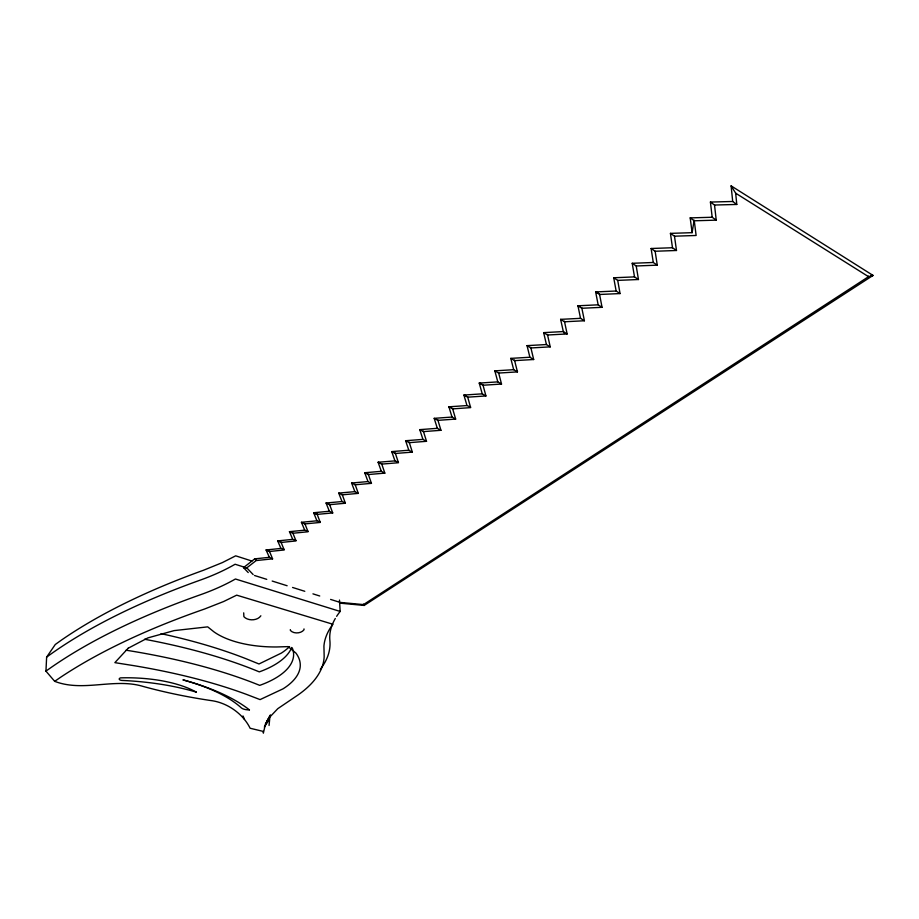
<?xml version="1.0" encoding="UTF-8"?>
<svg xmlns="http://www.w3.org/2000/svg" width="919" height="919" viewBox="0 0 919 919"><rect width="100%" height="100%" fill="white"/><g stroke="black" fill="none" stroke-linecap="round" stroke-linejoin="round"><path stroke-width="1.38" d="M270.37 714.948L265.488 723.988L263.351 733.144L263.259 731.409L250.117 728.25C242.869 713.443 226.832 702.438 210.589 700.508A394.033 200.905 -4.1 0 1 143.146 686.436C114.186 677.648 83.204 692.386 54.692 681.335L45.95 671.134L46.628 657.119L55.266 644.506L61.711 639.9A520.131 200.824 -6.3 0 1 203.639 570.205L222.364 562.6L235.689 555.834L251.909 561.038M265.488 723.988L269.91 716.728L269.06 725.47M670.433 233.369L674.489 236.194L676.487 250.485L672.478 247.739L670.433 233.369L692.11 232.668L694.144 220.192M260.858 615.799C257.481 620.865 247.877 621.129 243.88 616.672L243.696 612.847M267.073 720.898L270.255 715.464M264.339 727.067L269.21 719.669M269.106 717.808L277.814 708.652L295.78 696.487A169.705 73.75 -0.7 0 0 324.166 656.327L323.925 646.137A160.239 70.924 -6.4 0 1 330.254 628.056L332.954 624.265L236.688 595.156L223.593 601.543L204.535 609.033A525.679 193.645 -6.2 0 0 60.78 677.142L54.692 681.335M248.233 572.56L243.524 567.632L254.712 558.867L269.359 557.328L272.587 558.844L269.324 550.975M340.202 603.186L364.177 605.437L873.05 275.424L731.11 185.856L732.707 201.479L736.785 204.455L735.671 193.197L731.11 185.856M272.587 558.844L256.16 560.567L246.522 568.091L243.524 567.632M269.359 557.328L266.085 549.964L280.938 548.425L284.178 549.447M280.938 548.425L277.664 540.9L292.724 539.373L295.987 540.429M292.724 539.373L289.451 531.676L304.717 530.171L308.003 531.239M304.717 530.171L301.432 522.291L316.929 520.797L320.237 521.9M316.929 520.797L313.643 512.733L329.347 511.251L332.724 512.928L329.439 504.163M316.963 513.33L313.643 512.733L317.021 514.399L332.724 512.928M329.347 511.251L326.061 503.003L341.994 501.544L345.36 502.704M341.994 501.544L338.72 493.089L354.872 491.654L358.307 493.388L355.033 484.244M358.307 493.388L342.155 494.836L338.72 493.089M354.872 491.654L351.598 483.003L367.991 481.579L371.448 483.36L368.186 473.997M371.448 483.36L355.079 484.784L351.598 483.003M367.991 481.579L364.728 472.734L381.339 471.321L384.831 473.136L381.592 463.567M384.831 473.136L368.232 474.549L364.728 472.734M398.421 462.177L394.952 460.878L378.1 462.257L381.339 471.321M394.952 460.878L391.724 451.597L408.806 450.23L412.355 452.125L409.15 442.096M412.355 452.125L395.285 453.481L391.724 451.597M408.806 450.23L405.612 440.718L422.935 439.385L426.519 441.315L423.326 431.057M426.519 441.315L409.208 442.659L405.612 440.718M422.935 439.385L419.765 429.632L437.329 428.323L440.948 430.299L437.789 419.799M440.948 430.299L423.383 431.62L419.765 429.632M437.329 428.323L434.193 418.34L452.01 417.054L455.652 419.075L452.527 408.323M455.652 419.075L437.846 420.362L434.193 418.34M470.574 407.06L466.978 405.555L448.909 406.818L452.01 417.054M482.889 384.682L485.933 395.951L482.234 393.837L463.911 395.067L466.978 405.555M485.933 395.951L467.633 397.18L463.911 395.067L466.301 395.721M498.535 372.494L501.533 384.05L482.969 385.245L479.224 383.085L482.234 393.837M501.533 384.05L497.799 381.879L479.224 383.085L481.625 383.763M497.799 381.879L494.836 370.851L513.687 369.691L517.443 371.896L517.363 371.333M513.687 369.691L510.78 358.376L529.884 357.238L533.675 359.513L530.791 347.371M533.675 359.513L514.583 360.639L510.78 358.376M529.884 357.238L527.047 345.636L546.426 344.545L550.24 346.865L547.425 334.424M550.24 346.865L530.883 347.956L527.047 345.636M546.426 344.545L543.657 332.632L563.313 331.575L567.149 333.953L564.415 321.202M567.149 333.953L547.517 334.998L543.657 332.632M564.542 333.505L563.313 331.575L560.624 319.352L580.544 318.342L584.415 320.765L581.761 307.693M584.415 320.765L564.507 321.776L560.624 319.352M599.487 293.896L602.048 307.314L598.154 304.821L577.948 305.786L580.544 318.342M602.048 307.314L581.865 308.279L577.948 305.786L580.417 306.67M616.132 291.013L613.72 277.768L617.706 280.387L620.061 293.563L616.132 291.013L595.638 291.932L598.154 304.821M620.061 293.563L599.59 294.482L595.638 291.932L598.131 292.851M613.72 277.768L634.512 276.895L638.464 279.514L636.212 265.982L632.215 263.293L634.512 276.895M617.706 280.387L638.464 279.514M632.215 263.293L653.283 262.478L657.269 265.154L655.144 251.255L651.111 248.498L653.283 262.478M636.212 265.982L657.269 265.154M651.111 248.498L672.478 247.739M655.144 251.255L676.487 250.485M674.489 236.194L696.12 235.482L694.282 220.79L690.192 217.895L692.11 232.668M694.282 220.79L716.234 220.146L714.522 205.029L710.421 202.065L712.179 217.252L716.234 220.146M690.192 217.895L712.179 217.252M714.522 205.029L736.785 204.455M710.421 202.065L732.707 201.479M870.615 275.47L873.05 275.424L868.524 276.676L363.499 604.599L340.11 602.404L330.599 599.418M380.397 462.762L378.1 462.257L381.626 464.118L398.467 462.728L395.239 452.929M451.275 407.45L448.909 406.818L452.596 408.886L470.643 407.622L467.564 396.617M336.63 616.339A153.048 68.661 -6.4 0 1 340.168 611.445L235.436 579.004A217.55 110.923 2.2 0 1 200.216 594.823A529.493 198.067 -6.3 0 0 45.95 671.134M254.529 575.501L266.751 579.349M272.185 581.049L287.13 585.748M292.564 587.459L304.786 591.296M312.942 593.858L319.732 595.994M244.569 567.23L235.103 564.243A216.195 112.015 2.4 0 1 200.078 580.176A527.104 200.71 -6.3 0 0 46.628 657.119M266.085 549.964L269.347 551.503L284.201 549.976L280.938 541.946M277.664 540.9L280.95 542.474L296.01 540.946L292.736 532.744M289.451 531.676L292.77 533.273L308.037 531.768L304.763 523.393M301.432 522.291L304.786 523.922L320.272 522.429L316.986 513.87M313.643 512.733L317.021 514.399M326.061 503.003L329.473 504.703L345.395 503.244L342.121 494.296M494.836 370.851L498.615 373.068L517.443 371.896L514.502 360.064M735.671 193.197L868.524 276.676L868.34 276.102M254.712 558.867L256.137 560.05M364.177 605.437L363.464 604.105M339.467 600.061L340.168 611.445M290.335 629.618L290.381 630.434C293.575 634.064 301.214 633.65 304.028 629.733L303.994 628.918M253.15 574.559L246.51 567.574M242.972 715.947A131.268 51.981 -0.6 0 1 244.477 719.485M320.272 669.296A175.701 77.449 -0.6 0 0 329.875 640.451A153.048 68.661 -6.4 0 1 335.309 618.487M126.087 650.204A374.699 134.829 0.5 0 1 259.709 685.367A86.248 37.759 -1.6 0 0 292.345 648.148M291.714 647.447A85.8 38.219 -1.5 0 1 259.296 671.881A372.953 136.621 0.6 0 0 144.582 639.256M161.055 633.662A366.118 136.069 0.7 0 1 245.89 658.659L258.986 663.977L281.363 653.087A91.28 41.252 -1.4 0 0 289.542 646.62M128.178 648.228L114.864 662.645L134.105 665.701A370.357 131.279 0.4 0 1 246.579 694.419L260.077 699.6L283.029 688.836A92.888 40.126 -1.6 0 0 295.895 653.064L288.164 646.62L276.619 646.965A79.7 37.024 -2.7 0 1 213.92 631.835L207.705 626.861L174.139 630.606L147.902 637.889L128.178 648.228M196.356 692.145A87.546 35.427 -0.6 0 0 120.584 677.866A3.389 1.436 -0.3 0 0 119.321 679.394A3.389 1.436 -0.3 0 0 122.193 680.439A153.186 59.551 -0.5 0 1 196.356 692.145M249.428 709.882A209.406 80.183 -0.1 0 0 182.927 679.865A170.716 66.639 -0.3 0 1 241.306 707.86A9.374 3.86 -2.5 0 0 249.428 709.882"/></g></svg>
